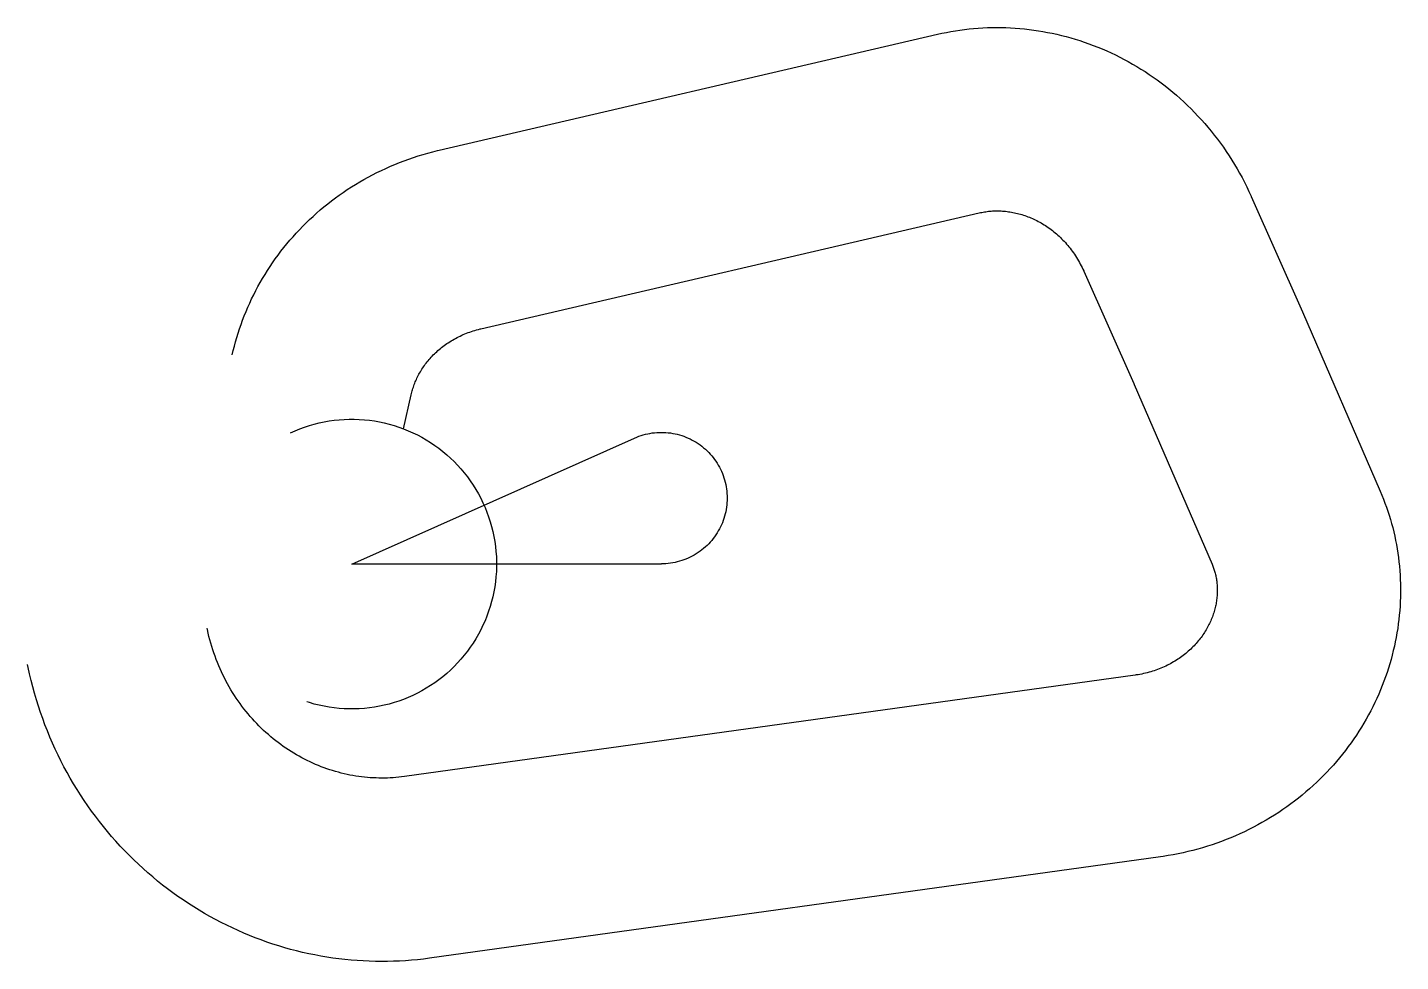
# Model space of a CAD drawing. Header units: metres. Extents: x -8138 to 26324, y -9969 to 13459.
import ezdxf

# ---------------------------------------------------------------- set-up
doc = ezdxf.new("R2010")
doc.units = ezdxf.units.M

msp = doc.modelspace()

# ---------------------------------------------------------------- linework, layer by layer
at = {"layer": 'Boundry', "color": 1}
for p, q in [((2197, 10381), (14704, 13289)), ((22577, 9218), (23833, 6398)), ((3239, 5900), (15746, 8808)), ((18375, 7347), (19630, 4527)), ((23863, 6329), (25813, 1829)), ((19642, 4501), (21592, 0)), ((1303, 3393), (1492, 4244)), ((19667, -2786), (1321, -5331)), ((20299, -7342), (1953, -9887))]:
    msp.add_line(p, q, dxfattribs=at)
at = {"layer": 'NorminalTrack', "color": 1}
msp.add_lwpolyline([(7773, 0), (0, 0), (7101, 3162), (7101, 3162), (7154, 3184), (7208, 3205), (7262, 3224), (7317, 3240), (7373, 3255), (7429, 3268), (7486, 3279), (7543, 3288), (7600, 3295), (7657, 3300), (7715, 3303), (7772, 3304), (7830, 3303), (7887, 3300), (7945, 3295), (8002, 3288), (8059, 3279), (8115, 3268), (8171, 3255), (8227, 3240), (8282, 3224), (8336, 3205), (8390, 3184), (8443, 3162), (8495, 3137), (8547, 3111), (8597, 3083), (8646, 3054), (8695, 3022), (8742, 2989), (8788, 2955), (8832, 2918), (8876, 2881), (8918, 2841), (8959, 2801), (8998, 2758), (9036, 2715), (9072, 2670), (9107, 2624), (9140, 2577), (9171, 2529), (9201, 2480), (9229, 2429), (9255, 2378), (9279, 2326), (9302, 2273), (9322, 2219), (9341, 2164), (9358, 2109), (9373, 2054), (9386, 1998), (9397, 1941), (9406, 1884), (9413, 1827), (9418, 1770), (9421, 1712), (9422, 1655), (9421, 1597), (9418, 1540), (9413, 1482), (9406, 1425), (9397, 1368), (9386, 1312), (9373, 1256), (9358, 1200), (9341, 1145), (9322, 1091), (9302, 1037), (9279, 984), (9255, 932), (9229, 880), (9201, 830), (9171, 781), (9140, 732), (9107, 685), (9072, 639), (9036, 594), (8998, 551), (8959, 509), (8918, 468), (8876, 429), (8832, 391), (8788, 355), (8742, 320), (8695, 287), (8646, 256), (8597, 226), (8547, 198), (8495, 172), (8443, 148), (8390, 125), (8336, 105), (8282, 86), (8227, 69), (8171, 54), (8115, 41), (8059, 30), (8002, 21), (7945, 14), (7887, 9), (7830, 6), (7772, 5)], dxfattribs=at)
at = {"layer": 'WindSpiral', "color": 5}
for p, q in [((23833, 6398), (23863, 6329)), ((19630, 4527), (19642, 4501))]:
    msp.add_line(p, q, dxfattribs=at)
for points in [[(14704, 13289), (14815, 13313), (14927, 13336), (15039, 13357), (15152, 13376), (15265, 13393), (15379, 13409), (15493, 13422), (15607, 13433), (15722, 13442), (15837, 13449), (15953, 13455), (16069, 13458), (16185, 13459), (16301, 13458), (16417, 13455), (16534, 13450), (16651, 13443), (16767, 13434), (16884, 13423), (17001, 13410), (17117, 13395), (17234, 13378), (17350, 13359), (17467, 13337), (17583, 13314), (17699, 13288), (17814, 13261), (17930, 13231), (18045, 13199), (18159, 13166), (18273, 13130), (18387, 13092), (18500, 13052), (18613, 13010), (18725, 12966), (18837, 12920), (18948, 12872), (19058, 12822), (19167, 12770), (19276, 12716), (19384, 12660), (19491, 12602), (19598, 12542), (19703, 12480), (19807, 12416), (19911, 12351), (20014, 12283), (20115, 12214), (20216, 12142), (20315, 12069), (20413, 11994), (20510, 11917), (20606, 11838), (20701, 11758), (20794, 11675), (20886, 11591), (20977, 11505), (21066, 11418), (21154, 11329), (21240, 11238), (21325, 11145), (21409, 11051), (21491, 10955), (21571, 10858), (21650, 10759), (21727, 10659), (21803, 10557), (21877, 10454), (21949, 10349), (22020, 10243), (22089, 10135), (22155, 10026), (22221, 9916), (22284, 9805), (22345, 9692), (22405, 9578), (22463, 9463), (22518, 9346), (22572, 9229), (22577, 9218)], [(-2997, 5246), (-2972, 5356), (-2944, 5467), (-2914, 5576), (-2883, 5686), (-2849, 5795), (-2814, 5904), (-2776, 6012), (-2737, 6120), (-2695, 6227), (-2652, 6334), (-2607, 6440), (-2560, 6546), (-2511, 6651), (-2460, 6755), (-2407, 6858), (-2352, 6961), (-2295, 7063), (-2237, 7164), (-2176, 7264), (-2114, 7363), (-2050, 7462), (-1984, 7559), (-1917, 7656), (-1847, 7751), (-1776, 7845), (-1703, 7938), (-1628, 8030), (-1552, 8121), (-1473, 8211), (-1394, 8299), (-1312, 8387), (-1229, 8473), (-1144, 8557), (-1058, 8640), (-970, 8722), (-880, 8803), (-789, 8882), (-696, 8959), (-602, 9035), (-507, 9110), (-410, 9183), (-311, 9254), (-211, 9324), (-110, 9392), (-7, 9458), (96, 9523), (202, 9586), (308, 9647), (416, 9707), (524, 9764), (634, 9820), (746, 9874), (858, 9926), (971, 9977), (1086, 10025), (1201, 10071), (1317, 10116), (1435, 10158), (1553, 10199), (1672, 10237), (1792, 10274), (1913, 10308), (2034, 10341), (2156, 10371), (2197, 10381)], [(15746, 8808), (15779, 8815), (15812, 8822), (15845, 8828), (15878, 8834), (15912, 8839), (15946, 8844), (15981, 8848), (16015, 8851), (16050, 8854), (16085, 8856), (16120, 8858), (16156, 8859), (16192, 8859), (16228, 8859), (16264, 8858), (16300, 8856), (16337, 8854), (16373, 8851), (16410, 8848), (16447, 8844), (16484, 8839), (16521, 8833), (16559, 8827), (16596, 8820), (16633, 8813), (16671, 8805), (16708, 8796), (16746, 8786), (16784, 8776), (16821, 8765), (16859, 8753), (16896, 8740), (16934, 8727), (16971, 8713), (17009, 8698), (17046, 8683), (17083, 8667), (17120, 8650), (17157, 8633), (17194, 8614), (17231, 8595), (17267, 8575), (17304, 8555), (17340, 8534), (17376, 8512), (17412, 8489), (17447, 8466), (17482, 8441), (17518, 8416), (17552, 8391), (17587, 8365), (17621, 8337), (17655, 8310), (17688, 8281), (17721, 8252), (17754, 8222), (17786, 8191), (17818, 8160), (17850, 8128), (17881, 8095), (17912, 8062), (17942, 8028), (17972, 7993), (18001, 7958), (18030, 7922), (18058, 7885), (18086, 7848), (18113, 7810), (18140, 7771), (18166, 7732), (18191, 7692), (18216, 7651), (18241, 7610), (18264, 7568), (18287, 7526), (18310, 7483), (18331, 7440), (18352, 7396), (18373, 7351), (18375, 7347)], [(1492, 4244), (1500, 4277), (1508, 4309), (1517, 4341), (1526, 4374), (1536, 4406), (1547, 4438), (1558, 4471), (1570, 4503), (1582, 4536), (1595, 4568), (1609, 4600), (1623, 4633), (1638, 4665), (1654, 4697), (1671, 4729), (1688, 4761), (1705, 4792), (1723, 4824), (1742, 4855), (1762, 4887), (1782, 4918), (1803, 4949), (1825, 4979), (1847, 5010), (1870, 5040), (1893, 5070), (1917, 5100), (1942, 5129), (1968, 5158), (1994, 5187), (2020, 5216), (2048, 5244), (2076, 5272), (2104, 5299), (2134, 5327), (2163, 5353), (2194, 5380), (2225, 5406), (2257, 5431), (2289, 5456), (2322, 5481), (2355, 5505), (2389, 5529), (2424, 5552), (2459, 5575), (2495, 5597), (2531, 5619), (2568, 5640), (2605, 5661), (2643, 5681), (2681, 5701), (2720, 5720), (2760, 5738), (2800, 5756), (2840, 5773), (2881, 5789), (2922, 5805), (2964, 5820), (3007, 5835), (3049, 5848), (3092, 5862), (3136, 5874), (3180, 5886), (3224, 5897), (3239, 5900)], [(-1536, 3294), (-1420, 3346), (-1303, 3393), (-1183, 3437), (-1063, 3476), (-941, 3511), (-818, 3542), (-694, 3568), (-569, 3590), (-443, 3608), (-317, 3621), (-190, 3630), (-63, 3634), (63, 3634), (190, 3630), (317, 3621), (443, 3608), (569, 3590), (694, 3568), (818, 3542), (941, 3511), (1063, 3476), (1183, 3437), (1303, 3393), (1420, 3346), (1536, 3294), (1650, 3239), (1762, 3179), (1872, 3116), (1980, 3048), (2085, 2977), (2188, 2903), (2287, 2825), (2385, 2743), (2479, 2658), (2570, 2570), (2658, 2479), (2743, 2385), (2825, 2287), (2903, 2188), (2977, 2085), (3048, 1980), (3116, 1872), (3179, 1762), (3239, 1650), (3294, 1536), (3346, 1420), (3393, 1303), (3437, 1183), (3476, 1063), (3511, 941), (3542, 818), (3568, 694), (3590, 569), (3608, 443), (3621, 317), (3630, 190), (3634, 63), (3634, -63), (3630, -190), (3621, -317), (3608, -443), (3590, -569), (3568, -694), (3542, -818), (3511, -941), (3476, -1063), (3437, -1183), (3393, -1303), (3346, -1420), (3294, -1536), (3239, -1650), (3179, -1762), (3116, -1872), (3048, -1980), (2977, -2085), (2903, -2188), (2825, -2287), (2743, -2385), (2658, -2479), (2570, -2570), (2479, -2658), (2385, -2743), (2287, -2825), (2188, -2903), (2085, -2977), (1980, -3048), (1872, -3116), (1762, -3179), (1650, -3239), (1536, -3294), (1420, -3346), (1303, -3393), (1183, -3437), (1063, -3476), (941, -3511), (818, -3542), (694, -3568), (569, -3590), (443, -3608), (317, -3621), (190, -3630), (63, -3634), (-63, -3634), (-190, -3630), (-317, -3621), (-443, -3608), (-569, -3590), (-694, -3568), (-818, -3542), (-941, -3511), (-1063, -3476), (-1123, -3457)], [(25813, 1829), (25854, 1730), (25894, 1631), (25932, 1531), (25969, 1430), (26004, 1328), (26037, 1225), (26068, 1122), (26098, 1018), (26126, 913), (26152, 808), (26177, 702), (26199, 595), (26220, 488), (26239, 380), (26256, 272), (26271, 163), (26284, 54), (26295, -56), (26305, -166), (26312, -276), (26318, -387), (26322, -497), (26324, -609), (26323, -720), (26321, -832), (26317, -943), (26311, -1055), (26303, -1167), (26293, -1279), (26281, -1391), (26267, -1503), (26252, -1615), (26234, -1727), (26214, -1838), (26192, -1950), (26168, -2061), (26142, -2172), (26115, -2283), (26085, -2393), (26053, -2503), (26020, -2613), (25984, -2722), (25946, -2831), (25907, -2940), (25865, -3047), (25821, -3155), (25776, -3261), (25729, -3368), (25679, -3473), (25628, -3578), (25575, -3682), (25520, -3785), (25463, -3887), (25404, -3989), (25343, -4090), (25281, -4189), (25216, -4288), (25150, -4386), (25082, -4483), (25012, -4579), (24941, -4674), (24867, -4767), (24792, -4860), (24715, -4951), (24637, -5041), (24556, -5130), (24475, -5218), (24391, -5304), (24306, -5389), (24219, -5473), (24130, -5555), (24040, -5636), (23949, -5715), (23856, -5793), (23761, -5870), (23665, -5944), (23568, -6018), (23469, -6089), (23368, -6159), (23267, -6228), (23163, -6295), (23059, -6360), (22953, -6423), (22846, -6485), (22738, -6544), (22629, -6602), (22518, -6658), (22407, -6713), (22294, -6765), (22180, -6816), (22065, -6864), (21949, -6911), (21832, -6956), (21714, -6998), (21596, -7039), (21476, -7078), (21355, -7114), (21234, -7149), (21112, -7182), (20989, -7212), (20866, -7240), (20741, -7267), (20616, -7291), (20491, -7313), (20365, -7332), (20299, -7342)], [(21592, 0), (21602, -24), (21612, -49), (21621, -74), (21631, -100), (21640, -126), (21648, -152), (21656, -178), (21664, -205), (21671, -232), (21678, -260), (21684, -288), (21690, -316), (21696, -344), (21701, -373), (21705, -402), (21709, -431), (21713, -461), (21716, -490), (21719, -520), (21721, -551), (21722, -581), (21723, -612), (21724, -643), (21724, -674), (21723, -705), (21722, -736), (21720, -768), (21718, -800), (21715, -832), (21712, -864), (21708, -896), (21703, -929), (21698, -961), (21692, -994), (21686, -1027), (21679, -1059), (21671, -1092), (21663, -1125), (21654, -1158), (21644, -1191), (21634, -1224), (21624, -1257), (21612, -1290), (21600, -1323), (21587, -1356), (21574, -1389), (21560, -1422), (21545, -1454), (21530, -1487), (21514, -1520), (21497, -1552), (21480, -1585), (21462, -1617), (21444, -1649), (21424, -1681), (21405, -1713), (21384, -1744), (21363, -1776), (21341, -1807), (21318, -1838), (21295, -1868), (21271, -1899), (21247, -1929), (21221, -1959), (21196, -1989), (21169, -2018), (21142, -2047), (21114, -2076), (21086, -2104), (21057, -2132), (21027, -2159), (20997, -2187), (20966, -2213), (20935, -2240), (20902, -2266), (20870, -2291), (20836, -2316), (20802, -2341), (20768, -2365), (20733, -2389), (20697, -2412), (20661, -2434), (20624, -2456), (20587, -2478), (20549, -2499), (20510, -2519), (20471, -2539), (20432, -2558), (20392, -2577), (20351, -2595), (20311, -2612), (20269, -2629), (20227, -2645), (20185, -2660), (20142, -2675), (20099, -2689), (20055, -2702), (20011, -2715), (19966, -2727), (19921, -2738), (19876, -2748), (19830, -2758), (19784, -2767), (19738, -2775), (19691, -2782), (19667, -2786)], [(1321, -5331), (1251, -5340), (1181, -5348), (1110, -5354), (1040, -5360), (969, -5364), (897, -5367), (826, -5369), (754, -5369), (682, -5368), (610, -5366), (538, -5363), (465, -5359), (393, -5353), (320, -5346), (247, -5337), (175, -5328), (102, -5317), (29, -5304), (-43, -5291), (-116, -5276), (-189, -5259), (-261, -5242), (-333, -5223), (-406, -5203), (-478, -5181), (-549, -5159), (-621, -5135), (-692, -5109), (-764, -5082), (-834, -5054), (-905, -5025), (-975, -4994), (-1045, -4962), (-1114, -4929), (-1183, -4895), (-1252, -4859), (-1320, -4822), (-1387, -4783), (-1455, -4744), (-1521, -4703), (-1587, -4660), (-1653, -4617), (-1717, -4572), (-1782, -4526), (-1845, -4479), (-1908, -4431), (-1970, -4381), (-2032, -4330), (-2092, -4278), (-2152, -4225), (-2211, -4171), (-2270, -4115), (-2327, -4058), (-2384, -4000), (-2440, -3941), (-2494, -3881), (-2548, -3820), (-2601, -3758), (-2653, -3695), (-2704, -3630), (-2754, -3565), (-2803, -3498), (-2851, -3431), (-2898, -3363), (-2944, -3293), (-2989, -3223), (-3032, -3151), (-3075, -3079), (-3116, -3006), (-3156, -2932), (-3195, -2857), (-3232, -2781), (-3269, -2705), (-3304, -2627), (-3337, -2549), (-3370, -2470), (-3401, -2391), (-3431, -2310), (-3460, -2229), (-3487, -2148), (-3513, -2065), (-3537, -1982), (-3560, -1899), (-3582, -1814), (-3602, -1730), (-3621, -1644), (-3629, -1604)], [(1953, -9887), (1804, -9907), (1654, -9923), (1503, -9938), (1352, -9949), (1201, -9958), (1050, -9964), (898, -9968), (746, -9969), (594, -9968), (441, -9963), (289, -9956), (136, -9947), (-16, -9935), (-169, -9920), (-321, -9902), (-474, -9882), (-626, -9859), (-778, -9833), (-929, -9805), (-1080, -9773), (-1231, -9740), (-1382, -9703), (-1532, -9664), (-1681, -9623), (-1830, -9578), (-1979, -9531), (-2126, -9481), (-2273, -9429), (-2420, -9374), (-2565, -9316), (-2710, -9256), (-2853, -9193), (-2996, -9128), (-3138, -9060), (-3279, -8990), (-3419, -8917), (-3557, -8841), (-3694, -8763), (-3831, -8682), (-3966, -8599), (-4099, -8514), (-4232, -8426), (-4362, -8336), (-4492, -8243), (-4620, -8148), (-4746, -8050), (-4871, -7951), (-4995, -7849), (-5116, -7744), (-5236, -7638), (-5355, -7529), (-5471, -7418), (-5586, -7305), (-5698, -7190), (-5809, -7073), (-5918, -6953), (-6025, -6832), (-6130, -6709), (-6233, -6583), (-6334, -6456), (-6433, -6327), (-6530, -6196), (-6624, -6063), (-6716, -5928), (-6806, -5792), (-6894, -5653), (-6979, -5514), (-7062, -5372), (-7143, -5229), (-7221, -5084), (-7297, -4938), (-7370, -4791), (-7441, -4642), (-7509, -4491), (-7575, -4339), (-7638, -4186), (-7699, -4032), (-7756, -3876), (-7812, -3719), (-7864, -3561), (-7914, -3402), (-7961, -3242), (-8005, -3081), (-8047, -2919), (-8086, -2756), (-8122, -2593), (-8138, -2515)]]:
    msp.add_lwpolyline(points, dxfattribs=at)

doc.saveas('drawing.dxf')
